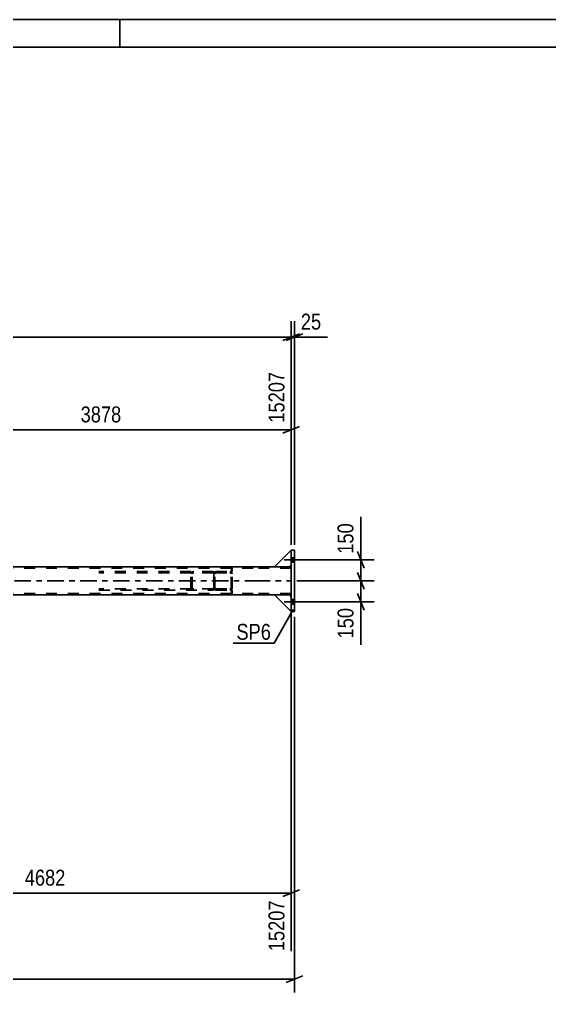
# Model space of a CAD drawing. Header units: millimetres. Extents: x -97 to 744, y -335 to 259.
# Drawn here: x 305.6 to 400.9, y 84.1 to 259.1 of the extents above; entities that cross this region are included whole.
import ezdxf

# ---------------------------------------------------------------- set-up
doc = ezdxf.new("R2010")
doc.units = ezdxf.units.MM
doc.linetypes.add('DXK_LINE_DOT2', pattern=[3.9198, 1.9599, -1.9599])
doc.linetypes.add('DXK_LINE_DOT3', pattern=[5.9187, 2.979, -0.9799, 0.9799, -0.9799])
doc.styles.add('Arial Narrow', font='ARIALN.TTF', dxfattribs={"height": 0.2})

# ---------------------------------------------------------------- blocks, each defined once
blk = doc.blocks.new('Unknown-761646924-1133')
at = {"color": 5, "linetype": 'Continuous'}
for p, q in [((743.61, 259.06), (-97.39, 259.06)), ((323.61, 254.06), (323.61, 259.06)), ((738.61, 254.06), (-92.39, 254.06))]:
    blk.add_line(p, q, dxfattribs=at)
blk = doc.blocks.new('Part-761646924-3655 - 3642')
at = {"color": 7, "linetype": 'DXK_LINE_DOT2'}
for p, q in [((343.83, 160.53), (343.68, 160.53)), ((343.68, 160.53), (343.68, 159.78)), ((343.68, 160.53), (343.68, 159.78)), ((343.68, 159.78), (343.83, 159.78)), ((343.83, 160.53), (343.83, 159.78)), ((343.83, 159.78), (343.83, 160.53))]:
    blk.add_line(p, q, dxfattribs=at)
blk = doc.blocks.new('Bolt-761646924-3659 - 3642')
at = {"linetype": 'Continuous'}
for points in [[(354.43, 162.29), (354.43, 161.46), (355.05, 161.46), (355.05, 162.29)], [(354.43, 162.29), (354.43, 161.46), (355.05, 161.46), (355.05, 162.29)], [(354.43, 154.79), (354.43, 153.96), (355.05, 153.96), (355.05, 154.79)], [(354.43, 154.79), (354.43, 153.96), (355.05, 153.96), (355.05, 154.79)]]:
    blk.add_hatch(color=1, dxfattribs=at).paths.add_polyline_path(points)
at = {"color": 1, "linetype": 'Continuous'}
for p, q in [((356.15, 161.88), (353.18, 161.88)), ((356.15, 161.88), (353.18, 161.88)), ((355.05, 162.29), (354.43, 162.29)), ((355.05, 162.29), (354.43, 162.29)), ((355.05, 161.46), (354.43, 161.46)), ((355.05, 161.46), (354.43, 161.46)), ((356.15, 154.38), (353.18, 154.38)), ((356.15, 154.38), (353.18, 154.38)), ((355.05, 154.79), (354.43, 154.79)), ((355.05, 154.79), (354.43, 154.79)), ((355.05, 153.96), (354.43, 153.96)), ((355.05, 153.96), (354.43, 153.96))]:
    blk.add_line(p, q, dxfattribs=at)
blk = doc.blocks.new('Part-761646924-3809 - 3642')
at = {"color": 7, "linetype": 'DXK_LINE_DOT2'}
for p, q in [((340.56, 159.53), (340.53, 159.38)), ((340.53, 156.88), (340.53, 159.38)), ((340.73, 159.38), (340.74, 159.45)), ((340.73, 156.88), (340.73, 159.38)), ((340.93, 159.78), (340.77, 159.75)), ((340.85, 159.56), (340.93, 159.58)), ((340.93, 159.78), (343.43, 159.78)), ((340.93, 159.58), (343.43, 159.58)), ((343.58, 159.75), (343.43, 159.78)), ((343.43, 159.58), (343.5, 159.56)), ((343.61, 159.45), (343.63, 159.38)), ((343.63, 156.88), (343.63, 159.38)), ((343.83, 159.38), (343.8, 159.53)), ((343.83, 156.88), (343.83, 159.38)), ((340.53, 156.88), (340.56, 156.72)), ((340.74, 156.8), (340.73, 156.88)), ((340.77, 156.51), (340.93, 156.48)), ((340.93, 156.68), (340.85, 156.69)), ((340.93, 156.68), (343.43, 156.68)), ((340.93, 156.48), (343.43, 156.48)), ((343.5, 156.69), (343.43, 156.68)), ((343.43, 156.48), (343.58, 156.51)), ((343.63, 156.88), (343.61, 156.8)), ((343.8, 156.72), (343.83, 156.88))]:
    blk.add_line(p, q, dxfattribs=at)
at = {"color": 7, "linetype": 'DXK_LINE_DOT3'}
blk.add_line((342.18, 158.13), (342.18, 158.13), dxfattribs=at)
at = {"color": 7, "linetype": 'DXK_LINE_DOT2'}
for centre, radius, start, end in [((340.93, 159.38), 0.4, 112.5, 157.5), ((340.93, 159.38), 0.2, 112.5, 157.5), ((343.43, 159.38), 0.2, 22.5, 67.5), ((343.43, 159.38), 0.4, 22.5, 67.5), ((340.93, 156.88), 0.4, 202.5, 247.5), ((340.93, 156.88), 0.2, 202.5, 247.5), ((343.43, 156.88), 0.2, 292.5, 337.5), ((343.43, 156.88), 0.4, 292.5, 337.5)]:
    blk.add_arc(centre, radius, start, end, dxfattribs=at)
blk = doc.blocks.new('Part-761646924-3878 - 3642')
at = {"color": 7, "linetype": 'DXK_LINE_DOT2'}
for p, q in [((343.83, 156.48), (343.68, 156.48)), ((343.68, 156.48), (343.68, 155.73)), ((343.68, 156.48), (343.68, 155.73)), ((343.83, 155.73), (343.68, 155.73)), ((343.83, 155.73), (343.83, 156.48)), ((343.83, 155.73), (343.83, 156.48))]:
    blk.add_line(p, q, dxfattribs=at)
blk = doc.blocks.new('Part-761646924-3828 - 3642')
at = {"color": 2, "linetype": 'Continuous'}
for p, q in [((354.43, 152.63), (354.43, 163.63)), ((354.43, 163.63), (355.05, 163.63)), ((355.05, 163.63), (355.05, 152.63)), ((355.05, 152.63), (354.43, 152.63))]:
    blk.add_line(p, q, dxfattribs=at)
blk = doc.blocks.new('Part-761646924-3705 - 3642')
at = {"color": 7, "linetype": 'DXK_LINE_DOT2'}
for p, q in [((351.43, 160.63), (354.43, 163.63)), ((354.43, 163.63), (354.43, 161)), ((354.43, 161), (354.05, 160.63)), ((354.05, 160.63), (351.43, 160.63))]:
    blk.add_line(p, q, dxfattribs=at)
blk = doc.blocks.new('Part-761646924-3839 - 3642')
at = {"color": 7, "linetype": 'DXK_LINE_DOT2'}
for p, q in [((347.58, 160.38), (2.8, 160.38)), ((354.43, 160.38), (347.68, 160.38)), ((354.05, 160.63), (351.43, 160.63)), ((354.43, 160.63), (354.43, 160.13)), ((354.43, 160.63), (354.43, 160.48)), ((347.58, 155.88), (2.8, 155.88)), ((354.43, 155.88), (347.68, 155.88)), ((354.43, 155.63), (354.43, 156.13))]:
    blk.add_line(p, q, dxfattribs=at)
at = {"color": 2, "linetype": 'Continuous'}
for p, q in [((347.58, 160.63), (290.2, 160.63)), ((351.43, 160.63), (347.68, 160.63)), ((354.05, 160.63), (354.43, 160.63)), ((354.43, 156.13), (354.43, 160.13)), ((347.58, 155.63), (268.43, 155.63)), ((354.43, 155.63), (347.68, 155.63))]:
    blk.add_line(p, q, dxfattribs=at)
at = {"color": 7, "linetype": 'DXK_LINE_DOT3'}
for p, q in [((2.8, 158.13), (347.58, 158.13)), ((347.68, 158.13), (354.43, 158.13))]:
    blk.add_line(p, q, dxfattribs=at)
blk = doc.blocks.new('Part-761646924-3885 - 3642')
at = {"color": 2, "linetype": 'Continuous'}
for p, q in [((354.43, 152.61), (351.43, 155.61)), ((351.43, 155.61), (354.05, 155.61)), ((354.43, 155.23), (354.05, 155.61)), ((354.43, 152.63), (354.43, 152.61))]:
    blk.add_line(p, q, dxfattribs=at)
at = {"color": 7, "linetype": 'DXK_LINE_DOT2'}
blk.add_line((354.43, 152.61), (354.43, 155.23), dxfattribs=at)
blk = doc.blocks.new('Part-761646924-3886 - 3642')
at = {"color": 7, "linetype": 'DXK_LINE_DOT2'}
for p, q in [((354.05, 155.61), (351.43, 155.61)), ((351.43, 155.61), (354.43, 152.61)), ((354.43, 155.23), (354.05, 155.61)), ((354.43, 152.61), (354.43, 155.23))]:
    blk.add_line(p, q, dxfattribs=at)
blk = doc.blocks.new('Part-761646924-3889 - 3642')
at = {"color": 7, "linetype": 'DXK_LINE_DOT2'}
for p, q in [((340.37, 159.78), (319.85, 159.78)), ((340.37, 159.58), (319.85, 159.58)), ((336.43, 159.53), (336.39, 159.38)), ((336.39, 156.88), (336.39, 159.38)), ((336.66, 159.38), (336.68, 159.45)), ((336.66, 156.88), (336.66, 159.38)), ((336.93, 159.78), (336.72, 159.75)), ((336.83, 159.56), (336.93, 159.58)), ((340.37, 159.78), (340.53, 159.75)), ((340.37, 159.58), (340.47, 159.56)), ((340.47, 159.56), (340.53, 159.53)), ((340.53, 159.75), (340.53, 156.5)), ((340.37, 156.68), (319.85, 156.68)), ((319.85, 156.48), (340.37, 156.48)), ((336.39, 156.88), (336.43, 156.72)), ((336.68, 156.8), (336.66, 156.88)), ((336.72, 156.51), (336.93, 156.48)), ((336.93, 156.68), (336.83, 156.69)), ((340.47, 156.69), (340.37, 156.68)), ((340.37, 156.48), (340.53, 156.5)), ((340.53, 156.72), (340.47, 156.69))]:
    blk.add_line(p, q, dxfattribs=at)
for centre, radius, start, end in [((336.85, 159.26), 0.501, 104.5547, 147.5896), ((336.89, 159.32), 0.251, 104.5547, 147.5896), ((336.85, 156.99), 0.501, 212.4104, 255.4453), ((336.89, 156.93), 0.251, 212.4104, 255.4453)]:
    blk.add_arc(centre, radius, start, end, dxfattribs=at)
blk = doc.blocks.new('Part-761646924-3890 - 3642')
at = {"color": 2, "linetype": 'Continuous'}
for p, q in [((351.43, 160.63), (354.43, 163.63)), ((354.43, 161), (354.05, 160.63)), ((354.05, 160.63), (351.43, 160.63))]:
    blk.add_line(p, q, dxfattribs=at)
at = {"color": 7, "linetype": 'DXK_LINE_DOT2'}
blk.add_line((354.43, 163.63), (354.43, 161), dxfattribs=at)
blk = doc.blocks.new('Part-761646924-3891 - 3642')
at = {"color": 7, "linetype": 'DXK_LINE_DOT2'}
for p, q in [((351.43, 160.63), (354.43, 163.63)), ((354.43, 163.63), (354.43, 161)), ((354.43, 161), (354.05, 160.63)), ((354.05, 160.63), (351.43, 160.63))]:
    blk.add_line(p, q, dxfattribs=at)
blk = doc.blocks.new('Part-761646924-3892 - 3642')
at = {"color": 7, "linetype": 'DXK_LINE_DOT2'}
for p, q in [((354.05, 155.61), (351.43, 155.61)), ((351.43, 155.61), (354.43, 152.61)), ((354.43, 155.23), (354.05, 155.61)), ((354.43, 152.61), (354.43, 155.23))]:
    blk.add_line(p, q, dxfattribs=at)
blk = doc.blocks.new('StraightDimension-761646924-4001 - 3642')
at = {"color": 7, "linetype": 'Continuous'}
for p, q in [((354.43, 154.61), (354.43, 91.54)), ((265.93, 131.42), (265.93, 91.54)), ((267.43, 102.58), (264.43, 101.38)), ((265.93, 101.98), (354.43, 101.98)), ((352.93, 101.38), (355.93, 102.58))]:
    blk.add_line(p, q, dxfattribs=at)
at = {"color": 0}
blk.add_wipeout([(314.44, 102.73), (314.44, 106.93), (305.92, 106.93), (305.92, 102.73)], dxfattribs=at)
at = {"color": 0, "linetype": 'Continuous'}
blk.add_wipeout([(353.83, 101.28), (349.63, 101.28), (349.63, 90.94), (353.83, 90.94)], dxfattribs=at)
at = {"color": 3, "style": 'Arial Narrow'}
blk.add_text('4682', height=2.863, dxfattribs=at).set_placement((306.52, 103.33))
at = {"color": 3, "linetype": 'Continuous', "style": 'Arial Narrow'}
blk.add_text('15207', height=2.863, rotation=90.0002, dxfattribs=at).set_placement((353.23, 91.54))
blk = doc.blocks.new('StraightDimension-761646924-3959 - 3642')
at = {"color": 7, "linetype": 'Continuous'}
for p, q in [((286.02, 161.63), (286.02, 195.71)), ((354.43, 164.63), (354.43, 195.71)), ((287.52, 185.87), (284.52, 184.67)), ((352.93, 184.67), (355.93, 185.87)), ((286.02, 185.27), (354.43, 185.27))]:
    blk.add_line(p, q, dxfattribs=at)
at = {"color": 0, "linetype": 'Continuous'}
blk.add_wipeout([(353.83, 196.31), (349.63, 196.31), (349.63, 185.97), (353.83, 185.97)], dxfattribs=at)
at = {"color": 0}
blk.add_wipeout([(324.48, 186.02), (324.48, 190.22), (315.97, 190.22), (315.97, 186.02)], dxfattribs=at)
at = {"color": 3, "linetype": 'Continuous', "style": 'Arial Narrow'}
blk.add_text('15207', height=2.863, rotation=90.0002, dxfattribs=at).set_placement((353.23, 186.57))
at = {"color": 3, "style": 'Arial Narrow'}
blk.add_text('3878', height=2.863, dxfattribs=at).set_placement((316.57, 186.62))
blk = doc.blocks.new('StraightDimension-761646924-4056 - 3642')
at = {"color": 7, "linetype": 'Continuous'}
for p, q in [((366.39, 159.63), (367.59, 156.63)), ((355.43, 158.13), (369.39, 158.13)), ((366.99, 154.38), (366.99, 158.13)), ((367.59, 152.88), (366.39, 155.88)), ((356.05, 154.38), (369.39, 154.38))]:
    blk.add_line(p, q, dxfattribs=at)
at = {"color": 0}
blk.add_wipeout([(366.24, 153.85), (362.04, 153.85), (362.04, 147.17), (366.24, 147.17)], dxfattribs=at)
at = {"color": 7, "linetype": 'Continuous'}
blk.add_line((366.99, 154.38), (366.99, 146.64), dxfattribs=at)
blk.add_line((366.99, 154.38), (366.99, 146.64), dxfattribs=at)
at = {"color": 3, "style": 'Arial Narrow'}
blk.add_text('150', height=2.863, rotation=90.0002, dxfattribs=at).set_placement((365.64, 147.77))
blk = doc.blocks.new('StraightDimension-761646924-4065 - 3642')
at = {"color": 7, "linetype": 'Continuous'}
for p, q in [((366.39, 163.38), (367.59, 160.38)), ((356.05, 161.88), (369.39, 161.88)), ((366.99, 158.13), (366.99, 161.88)), ((367.59, 156.63), (366.39, 159.63)), ((355.43, 158.13), (369.39, 158.13))]:
    blk.add_line(p, q, dxfattribs=at)
at = {"color": 0}
blk.add_wipeout([(366.24, 169.09), (362.04, 169.09), (362.04, 162.4), (366.24, 162.4)], dxfattribs=at)
at = {"color": 7, "linetype": 'Continuous'}
blk.add_line((366.99, 161.88), (366.99, 169.61), dxfattribs=at)
blk.add_line((366.99, 161.88), (366.99, 169.61), dxfattribs=at)
at = {"color": 3, "style": 'Arial Narrow'}
blk.add_text('150', height=2.863, rotation=90.0002, dxfattribs=at).set_placement((365.64, 163))
blk = doc.blocks.new('StraightDimension-761646924-4091 - 3642')
at = {"color": 7, "linetype": 'Continuous'}
for p, q in [((354.43, 164.63), (354.43, 204.8)), ((2.8, 201.95), (354.43, 201.95)), ((352.93, 201.35), (355.93, 202.55))]:
    blk.add_line(p, q, dxfattribs=at)
blk = doc.blocks.new('StraightDimension-761646924-4114 - 3642')
at = {"color": 7, "linetype": 'Continuous'}
for p, q in [((354.43, 164.63), (354.43, 204.8)), ((355.05, 164.63), (355.05, 204.8)), ((352.93, 201.35), (355.93, 202.55)), ((356.55, 202.55), (353.55, 201.35)), ((354.43, 201.95), (355.05, 201.95))]:
    blk.add_line(p, q, dxfattribs=at)
at = {"color": 0}
blk.add_wipeout([(360.43, 202.7), (360.43, 206.9), (355.58, 206.9), (355.58, 202.7)], dxfattribs=at)
at = {"color": 7, "linetype": 'Continuous'}
blk.add_line((355.05, 201.95), (360.96, 201.95), dxfattribs=at)
blk.add_line((355.05, 201.95), (360.96, 201.95), dxfattribs=at)
at = {"color": 3, "style": 'Arial Narrow'}
blk.add_text('25', height=2.863, dxfattribs=at).set_placement((356.18, 203.3))
blk = doc.blocks.new('StraightDimension-761646924-4132 - 3642')
at = {"color": 7, "linetype": 'Continuous'}
for p, q in [((355.05, 151.63), (355.05, 84.11)), ((2.18, 86.51), (355.05, 86.51)), ((353.55, 85.91), (356.55, 87.11))]:
    blk.add_line(p, q, dxfattribs=at)
blk = doc.blocks.new('Mark-761646924-3824 - 3642')
at = {"color": 0}
blk.add_wipeout([(350.81, 147.53), (350.81, 150.53), (344.6, 150.53), (344.6, 147.53)], dxfattribs=at)
blk.add_wipeout([(350.81, 147.53), (350.81, 150.53), (344.6, 150.53), (344.6, 147.53)], dxfattribs=at)
at = {"color": 30, "linetype": 'Continuous'}
for p in [(354.77, 152.96), (344, 146.93)]:
    blk.add_line(p, (351.41, 146.93), dxfattribs=at)
at = {"color": 3, "style": 'Arial Narrow'}
blk.add_text('SP6', height=2.863, dxfattribs=at).set_placement((344.6, 147.53))

msp = doc.modelspace()

# ---------------------------------------------------------------- block references
for name in ['Unknown-761646924-1133', 'Part-761646924-3705 - 3642', 'Part-761646924-3890 - 3642', 'Part-761646924-3891 - 3642', 'Part-761646924-3828 - 3642', 'Bolt-761646924-3659 - 3642', 'Part-761646924-3839 - 3642', 'Part-761646924-3889 - 3642', 'Part-761646924-3809 - 3642', 'Part-761646924-3655 - 3642', 'Part-761646924-3878 - 3642', 'Part-761646924-3885 - 3642', 'Part-761646924-3886 - 3642', 'Part-761646924-3892 - 3642']:
    msp.add_blockref(name, (0, 0))

# ---------------------------------------------------------------- next in the draw order: block references
for name in ['StraightDimension-761646924-3959 - 3642', 'StraightDimension-761646924-4001 - 3642']:
    msp.add_blockref(name, (0, 0))

# ---------------------------------------------------------------- next in the draw order: block references
msp.add_blockref('StraightDimension-761646924-4056 - 3642', (0, 0))

# ---------------------------------------------------------------- next in the draw order: block references
for name in ['StraightDimension-761646924-4065 - 3642', 'StraightDimension-761646924-4132 - 3642']:
    msp.add_blockref(name, (0, 0))

# ---------------------------------------------------------------- next in the draw order: block references
for name in ['StraightDimension-761646924-4091 - 3642', 'Mark-761646924-3824 - 3642']:
    msp.add_blockref(name, (0, 0))

# ---------------------------------------------------------------- next in the draw order: block references
msp.add_blockref('StraightDimension-761646924-4114 - 3642', (0, 0))

doc.saveas('drawing.dxf')
